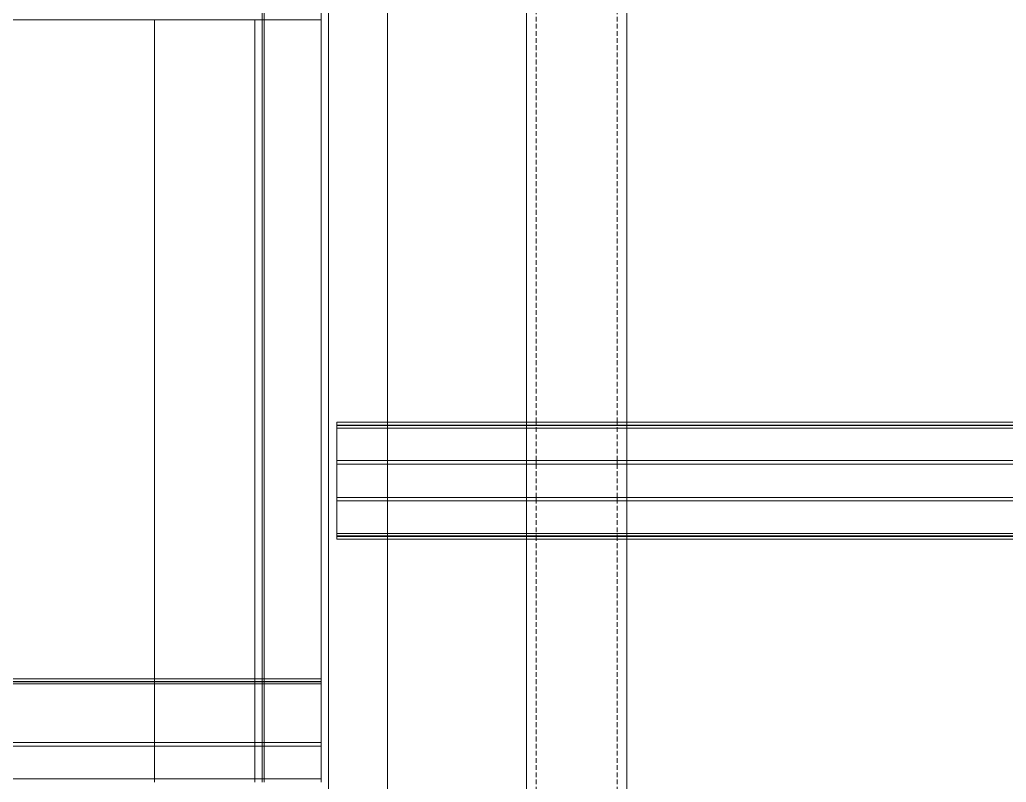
# Model space of a CAD drawing. Header units: centimetres. Extents: x -13617 to -9515, y -261 to 6553.
# Drawn here: x -11386.8 to -11288.3, y 2399.6 to 2475.7 of the extents above; entities that cross this region are included whole.
import ezdxf

# ---------------------------------------------------------------- set-up
doc = ezdxf.new("R2010")
doc.units = ezdxf.units.CM
for name, pattern in [('_Overhead', [0.47625, 0.3175, -0.15875]), ('_Overhead_2_', [0.47625, 0.3175, -0.15875]), ('Hidden', [0.714375, 0.47625, -0.238125])]:
    doc.linetypes.add(name, pattern=pattern)
for name, color, linetype, lineweight in [('A-DETL-GENF', 7, 'Continuous', 9), ('A-FLOR', 7, 'Continuous', 9), ('A-GLAZ', 7, 'Continuous', 9), ('I-WALL', 7, 'Continuous', 9), ('S-BEAM', 7, 'Continuous', 9)]:
    doc.layers.add(name, color=color, linetype=linetype, lineweight=lineweight)

# ---------------------------------------------------------------- blocks, each defined once
blk = doc.blocks.new('Costanera Perfil Z - Parametrizado - h_30cm-V59-Planta patio maniobras')
at = {"layer": 'S-BEAM', "color": 254, "true_color": 0xcccccc}
for p, q in [((8.037, 548.744), (8.335, 548.744)), ((8.335, 548.744), (8.097, 548.744)), ((8.335, 548.744), (8.335, 542.849)), ((8.335, 542.849), (8.335, -544.726))]:
    blk.add_line(p, q, dxfattribs=at)
blk = doc.blocks.new('Costanera Perfil Z - Parametrizado - h_30cm-V60-Planta patio maniobras')
at = {"layer": 'S-BEAM', "color": 254, "true_color": 0xcccccc}
for p, q in [((-8.097, 548.744), (-8.335, 548.744)), ((-8.335, 548.744), (-8.097, 548.744)), ((-8.335, 548.744), (-8.335, -548.744)), ((-8.097, 548.744), (1.977, 548.744)), ((-8.097, -548.744), (-8.097, 548.744)), ((-7.836, 548.744), (-8.037, 548.744)), ((-8.037, 548.744), (-8.037, -548.744)), ((1.643, 548.744), (-7.836, 548.744)), ((-7.836, 548.744), (-7.836, -548.744)), ((-1.643, 548.744), (-1.977, 548.744)), ((-1.977, 548.744), (-1.063, 548.744)), ((-1.977, 548.744), (-1.977, 542.849)), ((-0.765, 548.744), (-1.643, 548.744)), ((-1.643, 548.744), (1.643, 548.744)), ((1.643, 548.744), (-1.643, 548.744)), ((-1.643, 548.744), (-1.643, 542.849)), ((-1.063, 548.744), (1.643, 548.744)), ((1.643, 548.744), (-0.765, 548.744)), ((1.977, 548.744), (1.643, 548.744)), ((1.643, 548.744), (1.975, 548.744)), ((1.975, 548.744), (1.643, 548.744)), ((1.643, 548.744), (1.643, -548.744)), ((-1.977, 542.849), (-1.977, -544.726)), ((-1.643, 542.849), (-1.643, -544.726))]:
    blk.add_line(p, q, dxfattribs=at)
blk = doc.blocks.new('Costanera Perfil Z - Parametrizado - h_22cm-1718422-Planta patio maniobras')
at = {"layer": 'S-BEAM', "color": 254, "true_color": 0xcccccc}
for p, q in [((-5.502, -4806.893), (-5.502, -4427.297)), ((-5.258, -4427.297), (-5.258, -4806.893)), ((-5.84, -4635.763), (-5.84, -4806.893)), ((-5.545, -4635.763), (-5.545, -4806.893)), ((-2.014, -4635.763), (-2.014, -4806.893)), ((-1.666, -4635.763), (-1.666, -4806.893)), ((1.666, -4635.763), (1.666, -4806.893)), ((2.014, -4635.763), (2.014, -4806.893)), ((5.258, -4635.763), (5.258, -4806.893)), ((5.502, -4635.763), (5.502, -4806.893)), ((5.545, -4635.763), (5.545, -4806.893)), ((5.84, -4635.763), (5.84, -4806.893)), ((-5.502, -4806.893), (-5.84, -4806.893)), ((-5.84, -4806.893), (-5.545, -4806.893)), ((-5.502, -4806.893), (-5.258, -4806.893)), ((2.014, -4806.893), (-5.502, -4806.893)), ((-5.258, -4806.893), (1.666, -4806.893)), ((1.666, -4806.893), (-2.014, -4806.893)), ((-2.014, -4806.893), (-1.666, -4806.893)), ((-1.666, -4806.893), (1.666, -4806.893)), ((1.666, -4806.893), (-1.666, -4806.893)), ((-1.666, -4806.893), (1.666, -4806.893)), ((1.666, -4806.893), (2.014, -4806.893)), ((2.014, -4806.893), (1.666, -4806.893)), ((1.666, -4806.893), (2.014, -4806.893)), ((2.014, -4806.893), (5.502, -4806.893)), ((5.258, -4806.893), (2.014, -4806.893)), ((5.545, -4806.893), (5.258, -4806.893)), ((5.545, -4806.893), (5.84, -4806.893)), ((5.84, -4806.893), (5.545, -4806.893))]:
    blk.add_line(p, q, dxfattribs=at)
blk = doc.blocks.new('HSS Square - HSS 100mm-1770948-Planta patio maniobras')
at = {"layer": 'S-BEAM', "color": 254, "true_color": 0xcccccc}
for p, q in [((-38.775, 5), (-45.133, 5)), ((27.023, 5), (-38.775, 5)), ((33.381, 5), (27.023, 5)), ((33.715, 5), (33.381, 5)), ((37.001, 5), (33.715, 5)), ((37.333, 5), (37.001, 5))]:
    blk.add_line(p, q, dxfattribs=at)
blk = doc.blocks.new('HSS Square - HSS 100mm-1771031-Planta patio maniobras')
at = {"layer": 'S-BEAM', "color": 254, "true_color": 0xcccccc}
for p, q in [((1.403, 5), (-135.222, 5)), ((5.229, 5), (1.403, 5)), ((5.577, 5), (5.229, 5)), ((8.909, 5), (5.577, 5)), ((9.257, 5), (8.909, 5)), ((13.083, 5), (9.257, 5)), ((134.691, 5), (13.083, 5)), ((-135.222, -5), (1.403, -5)), ((1.403, -5), (5.229, -5)), ((5.229, -5), (5.577, -5)), ((5.577, -5), (8.909, -5)), ((8.909, -5), (9.257, -5)), ((9.257, -5), (13.083, -5)), ((13.083, -5), (134.691, -5))]:
    blk.add_line(p, q, dxfattribs=at)
at = {"layer": 'S-BEAM', "color": 254, "linetype": 'Hidden', "true_color": 0xcccccc}
for p, q in [((1.403, 4.047), (-135.222, 4.047)), ((5.229, 4.047), (1.403, 4.047)), ((5.577, 4.047), (5.229, 4.047)), ((8.909, 4.047), (5.577, 4.047)), ((9.257, 4.047), (8.909, 4.047)), ((13.083, 4.047), (9.257, 4.047)), ((134.691, 4.047), (13.083, 4.047)), ((1.403, -4.048), (-135.222, -4.048)), ((5.229, -4.048), (1.403, -4.048)), ((5.577, -4.048), (5.229, -4.048)), ((8.909, -4.048), (5.577, -4.048)), ((9.257, -4.048), (8.909, -4.048)), ((13.083, -4.048), (9.257, -4.048)), ((134.691, -4.048), (13.083, -4.048))]:
    blk.add_line(p, q, dxfattribs=at)
blk = doc.blocks.new('PQ_RVR_EST-01_ZZ_ZZ_MO_T_A_rvt-1-Planta patio maniobras')
at = {"layer": 'S-BEAM', "color": 254, "true_color": 0xcccccc}
for p, q in [((-11355.959, 3399.575), (-11355.959, 2288.41)), ((-11355.959, 2186.196), (-11355.959, 2694.589)), ((-11350.064, 2435.493), (-11350.064, 2572.983)), ((-11350.064, 2572.983), (-11350.064, 2435.493)), ((-11350.064, 2572.983), (-11350.064, 2435.493)), ((-11350.064, 2572.983), (-11350.064, 2435.493)), ((-11362.564, 2482.029), (-11362.564, 2409.873)), ((-11362.564, 2482.029), (-11362.564, 2409.873)), ((-11362.564, 2482.029), (-11362.564, 2475.671)), ((-11356.669, 2482.029), (-11356.669, 2409.873)), ((-11356.669, 2482.029), (-11356.669, 2475.671)), ((-11362.564, 2475.671), (-11362.564, 2409.873)), ((-11362.564, 2475.671), (-11362.564, 2409.873)), ((-11356.669, 2475.671), (-11356.669, 2409.873)), ((-11350.064, 2431.666), (-11350.064, 2435.493)), ((-11350.064, 2435.493), (-11350.064, 2431.666)), ((-11350.064, 2435.493), (-11350.064, 2431.666)), ((-11350.064, 2435.493), (-11350.064, 2431.666)), ((-11350.064, 2431.319), (-11350.064, 2431.666)), ((-11350.064, 2431.666), (-11350.064, 2431.319)), ((-11350.064, 2431.666), (-11350.064, 2431.319)), ((-11350.064, 2431.666), (-11350.064, 2431.319)), ((-11350.064, 2427.986), (-11350.064, 2431.319)), ((-11350.064, 2431.319), (-11350.064, 2427.986)), ((-11350.064, 2431.319), (-11350.064, 2427.986)), ((-11350.064, 2431.319), (-11350.064, 2427.986)), ((-11350.064, 2427.639), (-11350.064, 2427.986)), ((-11350.064, 2427.986), (-11350.064, 2427.639)), ((-11350.064, 2427.986), (-11350.064, 2427.639)), ((-11350.064, 2427.986), (-11350.064, 2427.639)), ((-11350.064, 2423.812), (-11350.064, 2427.639)), ((-11350.064, 2427.639), (-11350.064, 2423.812)), ((-11350.064, 2427.639), (-11350.064, 2423.812)), ((-11350.064, 2427.639), (-11350.064, 2423.812)), ((-11350.064, 2277.184), (-11350.064, 2423.812)), ((-11350.064, 2423.812), (-11350.064, 2277.184)), ((-11350.064, 2423.812), (-11350.064, 2302.843)), ((-11350.064, 2423.812), (-11350.064, 2277.184)), ((-11362.564, 2409.873), (-11362.564, 2402.601)), ((-11362.564, 2409.873), (-11362.564, 2402.672)), ((-11362.564, 2409.873), (-11362.564, 2403.515)), ((-11362.564, 2409.873), (-11362.564, 2403.515)), ((-11356.669, 2409.873), (-11356.669, 2402.672)), ((-11356.669, 2409.873), (-11356.669, 2403.515)), ((-11362.564, 2403.515), (-11362.564, 2403.18)), ((-11362.564, 2403.515), (-11362.564, 2403.18)), ((-11356.669, 2403.515), (-11356.669, 2403.18)), ((-11362.564, 2403.18), (-11362.564, 2399.895)), ((-11362.564, 2403.18), (-11362.564, 2399.895)), ((-11362.564, 2402.672), (-11362.564, 2399.895)), ((-11362.564, 2402.601), (-11362.564, 2399.895)), ((-11356.669, 2403.18), (-11356.669, 2399.895)), ((-11356.669, 2402.672), (-11356.669, 2399.895)), ((-11362.564, 2399.895), (-11362.564, 2399.563)), ((-11362.564, 2399.895), (-11362.564, 2399.563)), ((-11362.564, 2399.895), (-11362.564, 2399.563)), ((-11362.564, 2399.895), (-11362.564, 2399.563)), ((-11356.669, 2399.895), (-11356.669, 2399.563)), ((-11356.669, 2399.895), (-11356.669, 2399.563))]:
    blk.add_line(p, q, dxfattribs=at)
at = {"layer": 'S-BEAM', "color": 254, "linetype": '_Overhead', "lineweight": 9, "true_color": 0xd4d4d4}
for name, p, rotation in [('HSS Square - HSS 100mm-1771031-Planta patio maniobras', (-11331.165, 2436.896), 270), ('HSS Square - HSS 100mm-1770948-Planta patio maniobras', (-11367.373, 2436.896), 270), ('Costanera Perfil Z - Parametrizado - h_30cm-V59-Planta patio maniobras', (-11905.413, 2484.006), 269.9999999999998), ('Costanera Perfil Z - Parametrizado - h_22cm-1718422-Planta patio maniobras', (-6548.23, 2429.653), 269.9999999999998), ('Costanera Perfil Z - Parametrizado - h_30cm-V60-Planta patio maniobras', (-11905.413, 2401.538), 269.9999999999998)]:
    blk.add_blockref(name, p, dxfattribs=dict(at, rotation=rotation))
blk = doc.blocks.new('Windows_Opening-Slide_Strugal_S70P_Two-Leaf_INT - 1_00 x 2_40-1794375-Planta patio maniobras')
at = {"layer": 'A-DETL-GENF', "true_color": 0xe2e2e2}
for points in [[(60, -13), (56, -15), (60, -17)], [(-56, -15), (-57.604, -14.198), (-57.604, -15.802)]]:
    blk.add_hatch(color=254, dxfattribs=at).paths.add_polyline_path(points)
at = {"layer": 'A-DETL-GENF', "color": 253, "true_color": 0xaaaaaa}
for p, q in [((-60, -13), (-60, -17)), ((-59.08, -13.46), (-60, -13)), ((-56, -15), (-59.08, -13.46)), ((60, -13), (56, -15)), ((60, -17), (60, -13)), ((-60, -15), (-70, -15)), ((-59.08, -16.54), (-56, -15)), ((56, -15), (60, -17)), ((60, -15), (70, -15)), ((-60, -17), (-59.08, -16.54))]:
    blk.add_line(p, q, dxfattribs=at)
at = {"layer": 'A-GLAZ', "color": 253, "true_color": 0xaaaaaa}
for p, q in [((112, -5), (112, -5.548)), ((112, -5.548), (114.3, -5.548)), ((112.05, -6.348), (112.05, -5.548)), ((114.25, -5.548), (114.25, -6.348)), ((114.3, -5.548), (114.3, -5)), ((112.05, -6.348), (114.25, -6.348)), ((112.553, -6.358), (112.62, -6.358)), ((112.553, -6.358), (113.061, -6.358)), ((112.555, -6.358), (112.692, -6.358)), ((113.05, -6.358), (112.62, -6.358)), ((112.699, -6.358), (112.643, -6.358)), ((112.698, -6.358), (112.643, -6.358)), ((112.689, -6.358), (113.05, -6.358)), ((113.728, -6.358), (112.692, -6.358)), ((112.698, -6.358), (113.435, -6.358)), ((113.061, -6.358), (112.699, -6.358)), ((113.105, -6.358), (113.05, -6.358)), ((113.061, -6.358), (113.196, -6.358)), ((113.061, -6.358), (113.196, -6.358)), ((113.435, -6.358), (113.52, -6.358)), ((113.52, -6.358), (113.653, -6.358)), ((113.653, -6.358), (113.728, -6.358))]:
    blk.add_line(p, q, dxfattribs=at)
blk = doc.blocks.new('PQ_RVR_ARQ-01_ZZ_ZZ_MO_T_A_rvt-1-Planta patio maniobras')
at = {"layer": 'A-FLOR', "color": 254, "linetype": '_Overhead_2_', "true_color": 0xd4d4d4}
for p, q in [((-11363.31, 2409.873), (-11363.31, 2475.671)), ((-11363.31, 2475.671), (-11363.31, 2409.873)), ((-11363.31, 2409.873), (-11363.31, 2475.671)), ((-11363.31, 2475.671), (-11363.31, 2409.873)), ((-11363.31, 2403.515), (-11363.31, 2409.873)), ((-11363.31, 2409.873), (-11363.31, 2403.515)), ((-11363.31, 2403.515), (-11363.31, 2409.873)), ((-11363.31, 2409.873), (-11363.31, 2403.515)), ((-11363.31, 2403.18), (-11363.31, 2403.515)), ((-11363.31, 2403.515), (-11363.31, 2403.18)), ((-11363.31, 2403.18), (-11363.31, 2403.515)), ((-11363.31, 2403.515), (-11363.31, 2403.18)), ((-11363.31, 2399.895), (-11363.31, 2403.18)), ((-11363.31, 2403.18), (-11363.31, 2399.895)), ((-11363.31, 2399.895), (-11363.31, 2403.18)), ((-11363.31, 2403.18), (-11363.31, 2399.895)), ((-11363.31, 2399.563), (-11363.31, 2399.895)), ((-11363.31, 2399.895), (-11363.31, 2399.563)), ((-11363.31, 2399.563), (-11363.31, 2399.895)), ((-11363.31, 2399.895), (-11363.31, 2399.563))]:
    blk.add_line(p, q, dxfattribs=at)
at = {"layer": 'I-WALL', "color": 253, "true_color": 0xaaaaaa}
for p, q in [((-11373.31, 2409.873), (-11373.31, 2475.671)), ((-11363.31, 2475.671), (-11363.31, 2409.873)), ((-11363.31, 2409.873), (-11363.31, 2475.671)), ((-11363.31, 2409.873), (-11363.31, 2475.671)), ((-11363.31, 2475.671), (-11363.31, 2409.873)), ((-11373.31, 2403.515), (-11373.31, 2409.873)), ((-11363.31, 2409.873), (-11363.31, 2403.515)), ((-11363.31, 2403.515), (-11363.31, 2409.873)), ((-11363.31, 2403.515), (-11363.31, 2409.873)), ((-11363.31, 2409.873), (-11363.31, 2403.515)), ((-11373.31, 2403.18), (-11373.31, 2403.515)), ((-11363.31, 2403.515), (-11363.31, 2403.18)), ((-11363.31, 2403.18), (-11363.31, 2403.515)), ((-11363.31, 2403.18), (-11363.31, 2403.515)), ((-11363.31, 2403.515), (-11363.31, 2403.18)), ((-11373.31, 2399.895), (-11373.31, 2403.18)), ((-11363.31, 2403.18), (-11363.31, 2399.895)), ((-11363.31, 2399.895), (-11363.31, 2403.18)), ((-11363.31, 2399.895), (-11363.31, 2403.18)), ((-11363.31, 2403.18), (-11363.31, 2399.895)), ((-11373.31, 2399.563), (-11373.31, 2399.895)), ((-11363.31, 2399.895), (-11363.31, 2399.563)), ((-11363.31, 2399.563), (-11363.31, 2399.895)), ((-11363.31, 2399.563), (-11363.31, 2399.895)), ((-11363.31, 2399.895), (-11363.31, 2399.563))]:
    blk.add_line(p, q, dxfattribs=at)
at = {"layer": 'A-GLAZ', "color": 254, "lineweight": 18, "true_color": 0xd4d4d4, "rotation": 270}
blk.add_blockref('Windows_Opening-Slide_Strugal_S70P_Two-Leaf_INT - 1_00 x 2_40-1794375-Planta patio maniobras', (-11368.31, 2433.261), dxfattribs=at)

msp = doc.modelspace()

# ---------------------------------------------------------------- block references
at = {"lineweight": 5}
msp.add_blockref('PQ_RVR_EST-01_ZZ_ZZ_MO_T_A_rvt-1-Planta patio maniobras', (0, 0), dxfattribs=at)

# ---------------------------------------------------------------- next in the draw order: block references
msp.add_blockref('PQ_RVR_ARQ-01_ZZ_ZZ_MO_T_A_rvt-1-Planta patio maniobras', (0, 0), dxfattribs=at)

doc.saveas('drawing.dxf')
